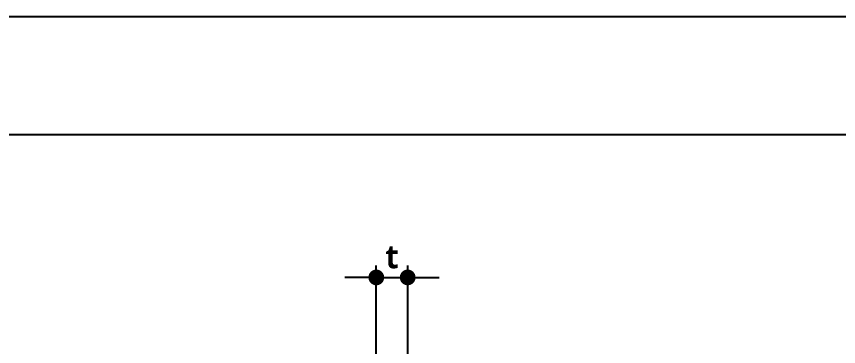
# Model space of a CAD drawing. Header units: millimetres. Extents: x 0 to 33600, y 0 to 8910.
# Drawn here: x 8464 to 10551, y 8072 to 8910 of the extents above; entities that cross this region are included whole.
import ezdxf

# ---------------------------------------------------------------- set-up
doc = ezdxf.new("R2010")
doc.units = ezdxf.units.MM
doc.header["$LTSCALE"] = 20
doc.header["$MEASUREMENT"] = 0
doc.layers.get('0').update_dxf_attribs({"linetype": 'CONTINUOUS'})
doc.layers.get('Defpoints').update_dxf_attribs({"color": 181, "linetype": 'CONTINUOUS'})
doc.layers.add('DIM', color=141, linetype='CONTINUOUS')
doc.styles.get("Standard").update_dxf_attribs({"font": 'NanumGothicBold.ttf'})
doc.dimstyles.new('yongsung', dxfattribs={"dimscale": 20, "dimtxt": 3, "dimasz": 2, "dimexe": 1.5, "dimexo": 1.5, "dimgap": 1, "dimtad": 1, "dimdec": 0, "dimdsep": 46, "dimlunit": 6, "dimtxsty": 'Standard', "dimblk": 'DOT', "dimcen": 0, "dimdle": 2, "dimclrd": 256, "dimclre": 256, "dimclrt": 256, "dimadec": 0, "dimazin": 0, "dimtfac": 480, "dimtdec": 0, "dimtix": 1, "dimtmove": 2, "dimatfit": 3, "dimfxl": 1, "dimtolj": 1, "dimtzin": 0, "dimarcsym": 0})

# ---------------------------------------------------------------- blocks, each defined once
blk = doc.blocks.new('_Dot')
at = {"color": 0, "linetype": 'ByBlock', "lineweight": -2}
blk.add_line((-0.5, 0), (-1, 0), dxfattribs=at)
at = {"color": 0, "linetype": 'ByBlock', "const_width": 0.5}
blk.add_lwpolyline([(-0.25, 0, 1), (0.25, 0, 1)], format="xyb", close=True, dxfattribs=at)
blk = doc.blocks.new('*D130')
at = {"layer": 'Defpoints', "color": 0}
for p in [(9457.1, 8247.4), (9377.5, 7995.8), (9457.1, 7995.8)]:
    blk.add_point(p, dxfattribs=at)
at = {"layer": 'DIM', "lineweight": -2}
for p, q in [((9377.5, 8025.8), (9377.5, 8277.4)), ((9457.1, 8025.8), (9457.1, 8277.4)), ((9337.5, 8247.4), (9297.5, 8247.4)), ((9377.5, 8247.4), (9457.1, 8247.4)), ((9497.1, 8247.4), (9537.1, 8247.4))]:
    blk.add_line(p, q, dxfattribs=at)
at = {"layer": 'DIM', "linetype": 'ByBlock', "lineweight": -2, "xscale": 40, "yscale": 40, "zscale": 40}
blk.add_blockref('_Dot', (9377.5, 8247.4), dxfattribs=at)
at = {"layer": 'DIM', "linetype": 'ByBlock', "lineweight": -2, "xscale": 40, "yscale": 40, "zscale": 40, "rotation": 180}
blk.add_blockref('_Dot', (9457.1, 8247.4), dxfattribs=at)
at = {"layer": 'DIM', "insert": (9417.3, 8300.2), "char_height": 60, "attachment_point": 5}
blk.add_mtext('\\A1;t', dxfattribs=at)

msp = doc.modelspace()

# ---------------------------------------------------------------- linework, layer by layer
at = {"layer": 'Defpoints'}
for points in [[(0, 8910), (12600, 8910), (12600, 0), (0, 0)], [(300, 8610), (10950, 8610), (10950, 300), (300, 300)]]:
    msp.add_lwpolyline(points, close=True, dxfattribs=at)

# ---------------------------------------------------------------- dimensions: what is measured, and where the dimension line sits
at = {"layer": 'DIM'}
dim = msp.add_linear_dim(base=(9457.1, 8247.4), p1=(9377.5, 7995.8), p2=(9457.1, 7995.8), text='t', dimstyle='yongsung', override={"dimtmove": 1}, dxfattribs=at)
dim.commit()
dim.dimension.update_dxf_attribs({"geometry": '*D130', "text_midpoint": (9417.3, 8300.2)})

doc.saveas('drawing.dxf')
